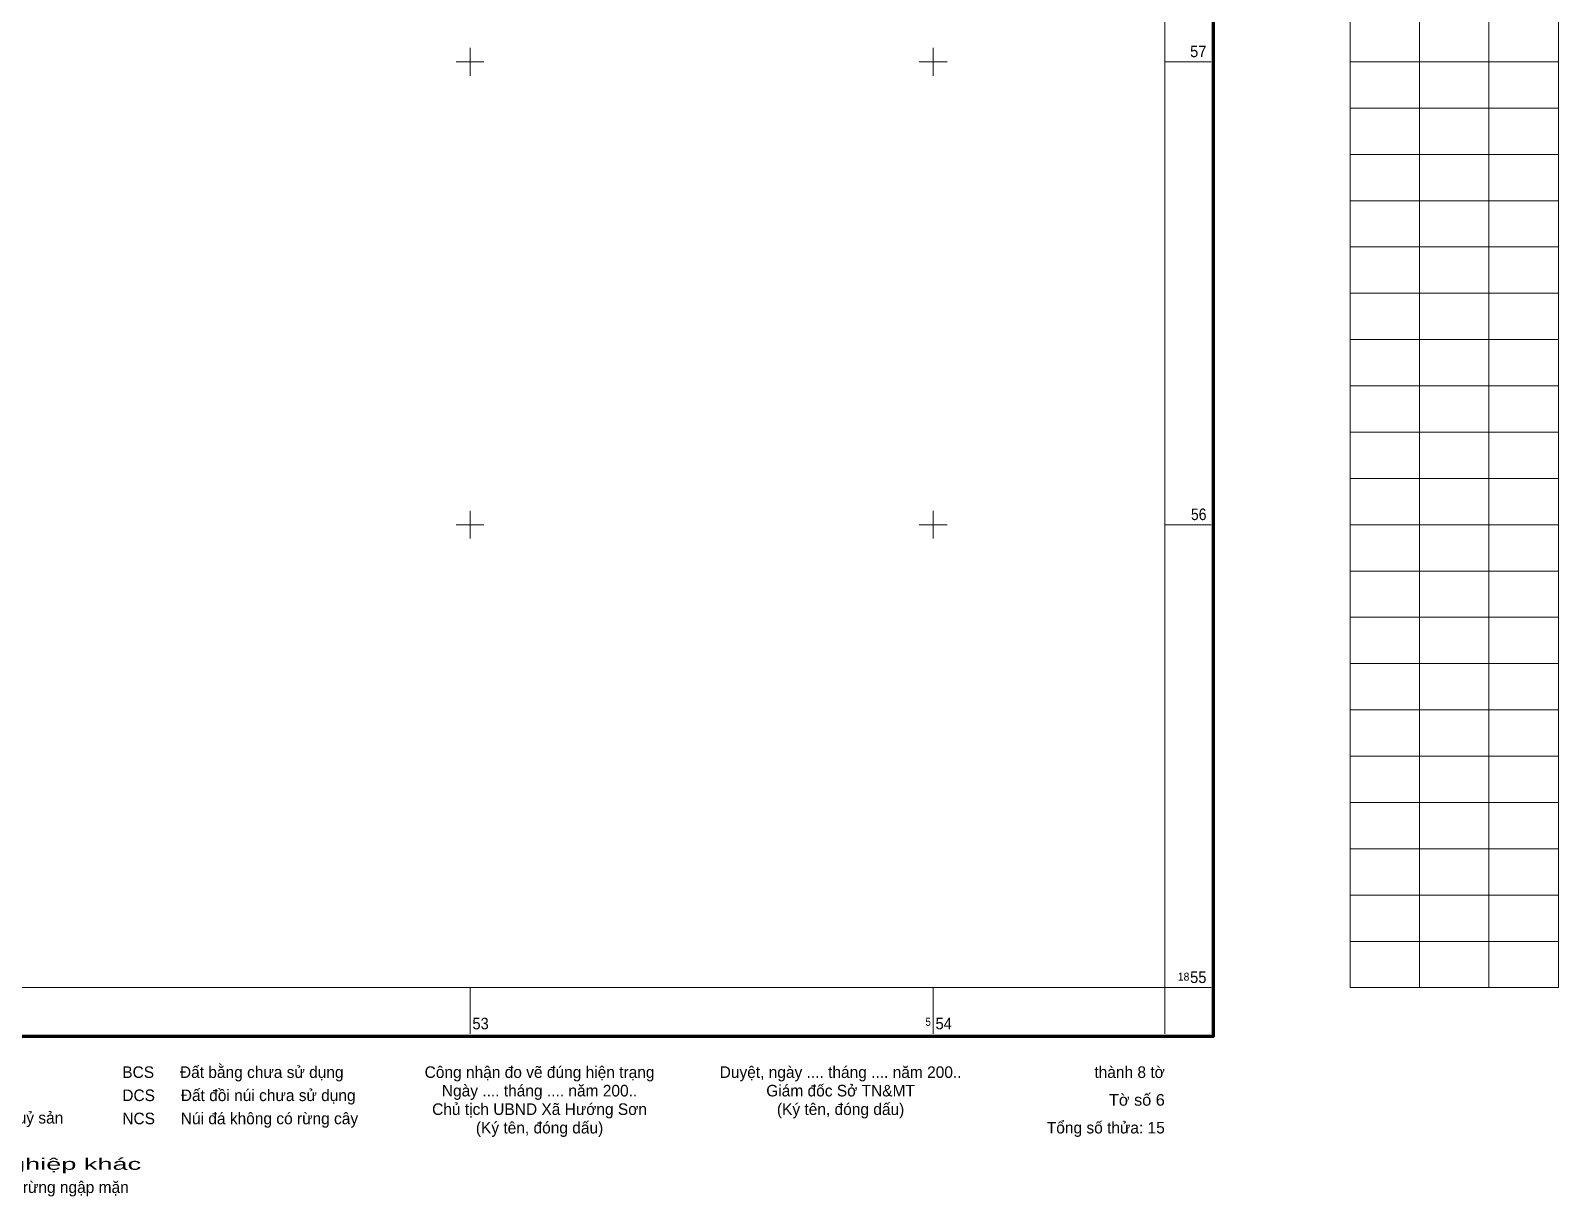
# Model space of a CAD drawing. Header units: metres. Extents: x 545098 to 555652, y 1854398 to 1862642.
# Drawn here: x 552051 to 555350, y 1854549 to 1857068 of the extents above; entities that cross this region are included whole.
import ezdxf
from ezdxf.enums import TextEntityAlignment as Align

# ---------------------------------------------------------------- set-up
doc = ezdxf.new("R2010")
doc.units = ezdxf.units.M
doc.header["$LTSCALE"] = 6.8
doc.layers.add('56', color=7, linetype='Continuous')
for name, color, linetype, lineweight in [('59', 7, 'Continuous', 13), ('60', 7, 'Continuous', 13), ('61', 7, 'Continuous', 13)]:
    doc.layers.add(name, color=color, linetype=linetype, lineweight=lineweight)

msp = doc.modelspace()

# ---------------------------------------------------------------- linework, layer by layer
at = {"layer": '60'}
for p, q in [((553000, 1856970), (553000, 1857030)), ((554000, 1856970), (554000, 1857030)), ((553030, 1857000), (552970, 1857000)), ((554030, 1857000), (553970, 1857000)), ((554500, 1857000), (554600, 1857000)), ((553000, 1855970), (553000, 1856030)), ((554000, 1855970), (554000, 1856030)), ((553030, 1856000), (552970, 1856000)), ((554030, 1856000), (553970, 1856000)), ((554500, 1856000), (554600, 1856000)), ((553000, 1855000), (553000, 1854900)), ((554000, 1855000), (554000, 1854900)), ((554500, 1855000), (554600, 1855000)), ((554500, 1855000), (554500, 1854900)), ((554500, 1855000), (554600, 1855000))]:
    msp.add_line(p, q, dxfattribs=at)
msp.add_lwpolyline([(545500, 1855000), (554500, 1855000), (554500, 1862000), (545500, 1862000)], close=True, dxfattribs=at)
at = {"layer": '61'}
for p, q in [((555050, 1862000), (555050, 1855000)), ((555200, 1862000), (555200, 1855000)), ((554900, 1857000), (555350, 1857000)), ((554900, 1856900), (555350, 1856900)), ((554900, 1856800), (555350, 1856800)), ((554900, 1856700), (555350, 1856700)), ((554900, 1856600), (555350, 1856600)), ((554900, 1856500), (555350, 1856500)), ((554900, 1856400), (555350, 1856400)), ((554900, 1856300), (555350, 1856300)), ((554900, 1856200), (555350, 1856200)), ((554900, 1856100), (555350, 1856100)), ((554900, 1856000), (555350, 1856000)), ((554900, 1855900), (555350, 1855900)), ((554900, 1855800), (555350, 1855800)), ((554900, 1855700), (555350, 1855700)), ((554900, 1855600), (555350, 1855600)), ((554900, 1855500), (555350, 1855500)), ((554900, 1855400), (555350, 1855400)), ((554900, 1855300), (555350, 1855300)), ((554900, 1855200), (555350, 1855200)), ((554900, 1855100), (555350, 1855100))]:
    msp.add_line(p, q, dxfattribs=at)
at = {"layer": '61', "lineweight": 158}
msp.add_lwpolyline([(545395, 1854895), (554605, 1854895), (554605, 1862105), (545395, 1862105)], close=True, dxfattribs=at)
at = {"layer": '61'}
msp.add_lwpolyline([(554900, 1862000), (555350, 1862000), (555350, 1855000), (554900, 1855000)], close=True, dxfattribs=at)

# ---------------------------------------------------------------- texts
at = {"layer": '56'}
for s, height, width, p in [('57', 25, 0.95, (554590, 1857010)), ('56', 25, 0.9, (554590, 1856010)), ('18', 17.5, 0.95, (554553, 1855015)), ('55', 25, 0.95, (554590, 1855010)), ('5', 17.5, 0.9, (553995, 1854917.5))]:
    msp.add_text(s, height=height, dxfattribs=dict(at, width=width)).set_placement(p, align=Align.RIGHT)
at = {"layer": '56', "width": 0.95}
for s, p in [('53', (553005, 1854910)), ('54', (554005, 1854910))]:
    msp.add_text(s, height=25, dxfattribs=at).set_placement(p)
at = {"layer": '59'}
for s, p in [('BCS      Đất bằng chưa sử dụng', (552249.02, 1854804.96)), ('DCS      Đất đồi núi chưa sử dụng', (552249.02, 1854754.96)), ('NTS      Đất mặt nước nuôi trồng thuỷ sản', (551499.47, 1854706.48)), ('NCS      Núi đá không có rừng cây', (552249.02, 1854704.96)), ('MVR      Đất  mặt nước ven biển có rừng ngập mặn', (551499.47, 1854556.48))]:
    msp.add_text(s, height=25, dxfattribs=at).set_placement(p)
for s, p in [('Công nhận đo vẽ đúng hiện trạng', (553150.01, 1854805)), ('Duyệt, ngày .... tháng .... năm 200..', (553800.01, 1854805)), ('Giám đốc Sở TN&MT', (553800, 1854765)), ('Ngày .... tháng .... năm 200..', (553149.99, 1854765)), ('Chủ tịch UBND Xã Hướng Sơn', (553149.99, 1854725)), ('(Ký tên, đóng dấu)', (553800, 1854725)), ('(Ký tên, đóng dấu)', (553150, 1854685))]:
    msp.add_text(s, height=25, dxfattribs=at).set_placement(p, align=Align.CENTER)
for s, p in [('thành 8 tờ', (554500, 1854805)), ('Tổng số thửa: 15', (554500, 1854685))]:
    msp.add_text(s, height=25, dxfattribs=at).set_placement(p, align=Align.RIGHT)
at = {"layer": '59', "width": 1.05}
msp.add_text('Tờ số 6', height=25, dxfattribs=at).set_placement((554500, 1854745), align=Align.RIGHT)
at = {"layer": '59', "width": 1.75}
msp.add_text('NHK      Đất nông nghiệp khác', height=25, dxfattribs=at).set_placement((551499.47, 1854606.48))

doc.saveas('drawing.dxf')
